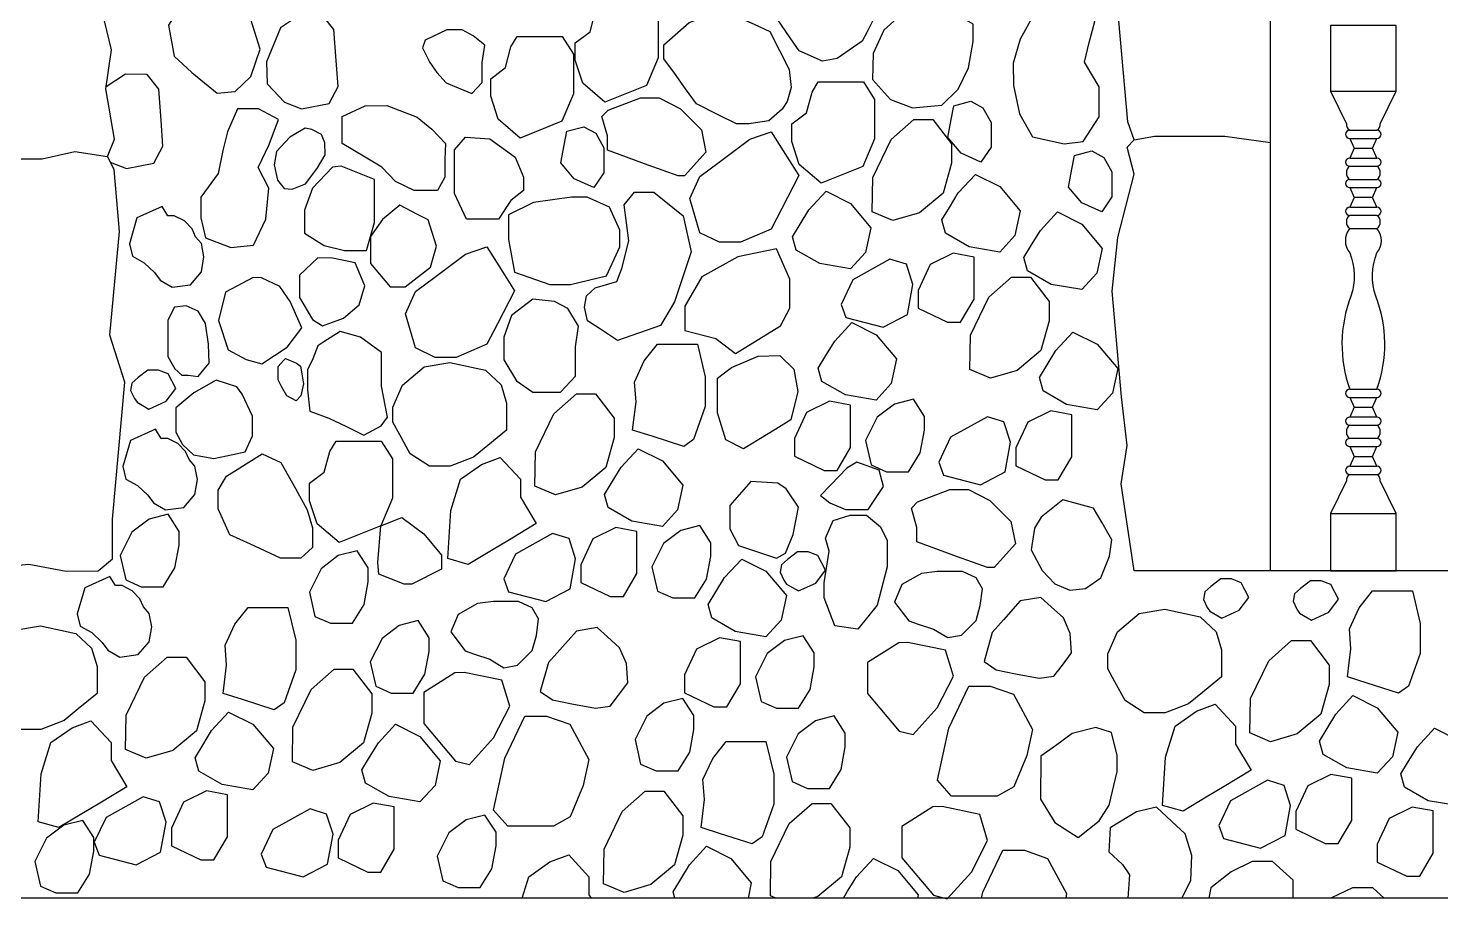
# Model space of a CAD drawing. Header units: millimetres. Extents: x -251401 to 377140, y -30451 to 275830.
# Drawn here: x 12922 to 15512, y -2941 to -1345 of the extents above; entities that cross this region are included whole.
import ezdxf

# ---------------------------------------------------------------- set-up
doc = ezdxf.new("R2010")
doc.units = ezdxf.units.MM
for name, color, linetype in [('0-S1', 1, 'Continuous'), ('0-S3', 3, 'Continuous'), ('0-S8', 8, 'Continuous'), ('A-DOORS', 2, 'Continuous'), ('A-WALL', 4, 'Continuous')]:
    doc.layers.add(name, color=color, linetype=linetype)

# ---------------------------------------------------------------- blocks, each defined once
blk = doc.blocks.new('42h24h24h')
at = {"layer": '0-S1'}
blk.add_lwpolyline([(-31, 255, 0.271162), (-25, 243, 1), (-25, 228), (-17, 210), (-25, 192, 1), (-25, 177, 0.271162), (-31, 165), (-60, 105), (-60, 0), (60, 0), (60, 105), (31, 165, 0.271162), (25, 177, 1), (25, 192), (17, 210), (25, 228, 1), (25, 243, 0.271162), (31, 255, 0.271162), (25, 267, 1), (25, 282), (17, 300), (25, 318, 1), (25, 333, 0.178343), (22.9, 503.8, -0.1837), (25, 583, 0.355556), (25, 628, 0.271162), (31, 640, 0.271162), (25, 652, 1), (25, 667), (17, 685), (25, 703, 1), (25, 718, 0.271162), (31, 730, 0.271162), (25, 742, 1), (25, 757), (17, 775), (25, 793, 1), (25, 808, 0.271162), (31, 820), (60, 880), (60, 1000), (-60, 1000), (-60, 880), (-31, 820, 0.271162), (-25, 808, 1), (-25, 793), (-17, 775), (-25, 757, 1), (-25, 742, 0.271162), (-31, 730, 0.271162), (-25, 718, 1), (-25, 703), (-17, 685), (-25, 667, 1), (-25, 652, 0.271162), (-31, 640, 0.271162), (-25, 628, 0.355556), (-25, 583, -0.1837), (-22.9, 503.8, 0.178343), (-25, 333, 1), (-25, 318), (-17, 300), (-25, 282, 1), (-25, 267, 0.271162)], format="xyb", close=True, dxfattribs=at)
for points in [[(-60, 880), (60, 880)], [(-25, 808), (25, 808)], [(-25, 793), (25, 793)], [(-25, 757), (25, 757)], [(-17, 775), (17, 775)], [(-25, 742), (25, 742)], [(-25, 718), (25, 718)], [(-25, 703), (25, 703)], [(17, 685), (-17, 685)], [(-25, 667), (25, 667)], [(25, 652), (-25, 652)], [(-25, 628), (25, 628)], [(-25, 333), (25, 333)], [(-25, 318), (25, 318)], [(-17, 300), (17, 300)], [(25, 282), (-25, 282)], [(-25, 267), (25, 267)], [(25, 243), (-25, 243)], [(-25, 228), (25, 228)], [(-17, 210), (17, 210)], [(-25, 192), (25, 192)], [(-25, 177), (25, 177)], [(-60, 105), (60, 105)]]:
    blk.add_lwpolyline(points, dxfattribs=at)
blk = doc.blocks.new('2HH245H')
at = {"layer": '0-S8', "color": 8}
for points in [[(4330.3, 1712.7), (4367.8, 1723.2), (4398.1, 1707.6), (4442.8, 1671.4), (4484.7, 1637.6), (4460, 1588.7), (4451.1, 1571.1), (4405.4, 1539.7), (4378.4, 1534.8), (4335.5, 1553.8), (4319, 1577.7), (4295, 1612.3), (4295, 1632.8), (4307.9, 1658.5)], [(3202.5, 1637.6), (3179.4, 1601), (3189.7, 1543.9), (3221.8, 1513.7), (3268.7, 1475.8), (3301.5, 1479), (3330.4, 1506.6), (3347.1, 1556.7), (3327.2, 1620.9), (3301.5, 1661.4), (3248.8, 1670.4), (3234.7, 1670.4)], [(3973.7, 1645.8), (4056.4, 1645.8), (4077.1, 1613.3), (4077.1, 1541), (4055.7, 1490.4), (3979.1, 1459.8), (3939, 1494.1), (3925.1, 1536.3), (3925.1, 1568.4), (3952.1, 1588.8), (3962.3, 1626.7)], [(4546.7, 1641.5), (4490.5, 1591.6), (4471.1, 1549), (4470.3, 1501.1), (4502.9, 1464.7), (4543.1, 1449.2), (4597.3, 1453.9), (4626.8, 1483.3), (4646.1, 1522.7), (4654.6, 1570.7), (4654.6, 1602.4), (4621.3, 1621.8), (4577.2, 1635.7)], [(3421.1, 1620), (3384.5, 1596.1), (3358.9, 1533.4), (3360, 1492.9), (3392, 1459.8), (3423.3, 1447.3), (3473.5, 1457), (3490.1, 1488.3), (3486.7, 1536.2), (3482.1, 1592.6), (3461, 1619.4)], [(4134, 1605.5), (4167.4, 1617.9), (4215.7, 1619.1), (4252.9, 1602.4), (4282, 1589.3), (4299.3, 1554.1), (4317.3, 1519.5), (4321, 1486.7), (4313.6, 1460.7), (4304.3, 1446.5), (4280.1, 1425.4), (4243, 1419.8), (4220.7, 1419.8), (4187.2, 1436.6), (4147.1, 1456.6), (4127.2, 1484.2), (4106.7, 1512.6), (4087.7, 1538.9), (4087.7, 1564.6)], [(4852, 1631.4), (4765.6, 1620.6), (4740.7, 1575.2), (4727.8, 1531), (4728.8, 1490), (4739.6, 1438.1), (4763.4, 1396.1), (4821.7, 1383.1), (4856.3, 1387.4), (4885.5, 1432.8), (4885.5, 1487.8), (4858.5, 1533.1), (4867.1, 1568.8), (4877.9, 1607.6)], [(3735.4, 1475.2), (3754.5, 1495.6), (3754.5, 1532.5), (3759, 1564.3), (3738, 1581.4), (3717.6, 1592.3), (3689.8, 1592.3), (3650, 1573.5), (3645.1, 1559.2), (3658.1, 1532.4), (3671.1, 1513.7), (3688.5, 1494.9)], [(3818.4, 1579.8), (3901.1, 1579.8), (3921.8, 1547.4), (3921.8, 1475.1), (3900.5, 1424.5), (3823.9, 1393.8), (3783.7, 1428.1), (3769.9, 1470.4), (3769.9, 1502.5), (3796.9, 1522.9), (3807.1, 1560.8)], [(4370.5, 1497.1), (4453.2, 1497.1), (4473.9, 1464.7), (4473.9, 1392.3), (4452.5, 1341.7), (4375.9, 1311.1), (4335.8, 1345.4), (4322, 1387.7), (4322, 1419.8), (4348.9, 1440.2), (4359.2, 1478.1)], [(3539.8, 1453.1), (3579.7, 1453.6), (3634.9, 1432), (3662.2, 1409.9), (3687.2, 1383.7), (3686.1, 1354.7), (3686.1, 1322.3), (3672.4, 1297.3), (3629.8, 1297.3), (3595.6, 1313.8), (3570.6, 1340.5), (3539.8, 1358.7), (3497.6, 1383.7), (3497.6, 1411), (3497.6, 1433.2)], [(3985.5, 1444.6), (4044.5, 1467.4), (4078.6, 1467.4), (4117.7, 1447.4), (4156.2, 1409), (4164.7, 1367.8), (4125.6, 1324.4), (4113.5, 1324.4), (4058.7, 1344.3), (3984, 1371.5), (3984, 1397.7), (3974, 1433.2)], [(4650.6, 1461.1), (4672.6, 1449.1), (4687.3, 1422.4), (4687.3, 1376.8), (4668.9, 1349.6), (4632.8, 1365.8), (4608.1, 1394.6), (4614.4, 1427.6), (4619.2, 1452.8)], [(3270.2, 1328.7), (3238.7, 1285.1), (3238.7, 1247.2), (3246.8, 1210.9), (3293.6, 1193.1), (3334.8, 1197.1), (3357.4, 1244.8), (3363.1, 1302.1), (3343.7, 1340), (3363.9, 1382), (3380.9, 1428), (3344.5, 1447.4), (3305.7, 1447.4), (3287.2, 1405.4), (3279.1, 1370.7)], [(4470.6, 1321.4), (4504.1, 1390.9), (4545.9, 1427.9), (4580.4, 1427.9), (4615, 1382.9), (4615, 1347.6), (4599.7, 1292.9), (4556.3, 1256.8), (4507.3, 1242.3), (4469.5, 1258.4)], [(3429.8, 1411.8), (3401.4, 1395.1), (3377.5, 1369.2), (3372.7, 1344.8), (3379.1, 1316.5), (3391.1, 1301), (3405.8, 1300.2), (3430.2, 1309.8), (3441.7, 1324.9), (3452.5, 1338.9), (3466.5, 1363.2), (3466.1, 1385.1), (3459.7, 1400.3), (3441.7, 1409.4)], [(3940.9, 1414.6), (3962.9, 1402.5), (3977.6, 1375.8), (3977.6, 1330.2), (3959.2, 1303), (3923, 1319.2), (3898.4, 1348), (3904.7, 1381), (3909.5, 1406.2)], [(4153.5, 1220.2), (4134.9, 1282.7), (4153.5, 1323.2), (4188.9, 1349.8), (4244.9, 1391.9), (4284.1, 1405.1), (4313.4, 1358.7), (4334.8, 1324.8), (4303.6, 1264.4), (4284.1, 1226.5), (4227.9, 1202.6), (4189.7, 1202.6)], [(3768.2, 1392.3), (3815.1, 1358.5), (3830.2, 1321.8), (3830.2, 1297.3), (3807.1, 1279.3), (3784.1, 1244.7), (3740.9, 1244.7), (3725.7, 1244.7), (3703.4, 1292.2), (3703.4, 1331.8), (3703.4, 1372.2), (3723.6, 1395.2)], [(4871.9, 1370.2), (4893.9, 1358.2), (4908.6, 1331.5), (4908.6, 1285.9), (4890.2, 1258.7), (4854.1, 1274.9), (4829.4, 1303.7), (4835.7, 1336.7), (4840.5, 1361.9)], [(3480.1, 1340.1), (3443.1, 1301.7), (3428.7, 1261.2), (3428.7, 1219.3), (3464.9, 1196.8), (3501.8, 1187.4), (3542.3, 1187.4), (3556.8, 1238.8), (3556.8, 1288.7), (3556.8, 1317.7), (3496, 1342.3)], [(4658.6, 1327), (4703.2, 1304.7), (4740.6, 1260.2), (4731, 1214.9), (4703.2, 1184.7), (4647, 1194.4), (4603.7, 1219.1), (4597, 1243.5), (4611.2, 1266.6), (4627.3, 1293.1)], [(4384.8, 1296.2), (4429.4, 1273.9), (4466.8, 1229.4), (4457.2, 1184), (4429.4, 1153.8), (4373.2, 1163.5), (4329.9, 1188.3), (4323.2, 1212.6), (4337.4, 1235.8), (4353.5, 1262.2)], [(3603.2, 1270.6), (3571.3, 1244.6), (3549.6, 1213.1), (3549.6, 1163.5), (3585.8, 1120.8), (3613.3, 1120.8), (3659.6, 1157), (3670.5, 1195.4), (3655.3, 1243.9), (3635.7, 1253.3)], [(3848.2, 1275.5), (3802.8, 1253.2), (3802.8, 1207.9), (3813.6, 1148.1), (3878.5, 1125.1), (3916, 1125.1), (3982.2, 1140.9), (4006.7, 1194.2), (4006.7, 1225.1), (3988, 1266.9), (3946.9, 1285.6), (3918.1, 1285.6)], [(3941.9, 1083.8), (3945.4, 1104.4), (3961.7, 1119.3), (4001.5, 1131), (4010.4, 1154.8), (4023.2, 1205.2), (4014.7, 1271), (4033.5, 1294.8), (4069.2, 1294.8), (4122.6, 1251.1), (4137.3, 1184.8), (4107.2, 1093.4), (4081.1, 1049.8), (4002.2, 1022.5), (3971, 1043), (3947.3, 1058.5)], [(3167.4, 1268.2), (3121.4, 1247.5), (3107.4, 1199.9), (3113, 1176.9), (3134.3, 1165.1), (3153.4, 1147.2), (3164, 1133.2), (3185.9, 1120.3), (3219.5, 1124.8), (3239.7, 1148.3), (3244.2, 1175.8), (3239.7, 1200.4), (3229, 1212.8), (3222.3, 1227.3), (3208.3, 1241.9), (3189.8, 1251.4), (3178, 1251.4)], [(4809.1, 1258.2), (4853.7, 1235.9), (4891.1, 1191.4), (4881.5, 1146.1), (4853.7, 1115.9), (4797.5, 1125.5), (4754.3, 1150.3), (4747.6, 1174.6), (4761.7, 1197.8), (4777.9, 1224.3)], [(3632.2, 1009.1), (3613.7, 1071.6), (3632.2, 1112.1), (3667.6, 1138.7), (3723.7, 1180.9), (3762.8, 1194), (3792.1, 1147.7), (3813.5, 1113.7), (3782.3, 1053.3), (3762.8, 1015.5), (3706.7, 991.5), (3668.4, 991.5)], [(3452.9, 1174.2), (3419.1, 1142.2), (3419.1, 1101.5), (3443.2, 1060.8), (3461.5, 1049.4), (3499.9, 1063.7), (3528.6, 1087.7), (3538.9, 1122.7), (3521.7, 1165.1), (3479.9, 1173.7)], [(4223, 1175.8), (4157, 1139.3), (4126.2, 1085.5), (4126.2, 1041.1), (4182.8, 1026.1), (4218.7, 998.8), (4301.1, 1049.7), (4318.3, 1081.9), (4318.3, 1135), (4293.9, 1190.8)], [(4501.8, 1171.8), (4433.8, 1134), (4412.3, 1088.7), (4421.2, 1064.8), (4489.3, 1047.1), (4533.9, 1070.4), (4544, 1125.2), (4532.1, 1162.4)], [(4617.7, 1182.5), (4575.5, 1161.7), (4553.5, 1114.5), (4553.5, 1081.8), (4607.7, 1056), (4631.6, 1056), (4656.2, 1098.1), (4656.2, 1146), (4656.2, 1175.6)], [(3334.6, 1138.1), (3283.6, 1111), (3270.7, 1059.3), (3288.8, 1005.1), (3321.7, 987.7), (3350.1, 979.9), (3396.6, 1010.3), (3423.7, 1045.8), (3402.4, 1094.2), (3383.1, 1121.3), (3349.5, 1137.4)], [(4649.6, 1032.4), (4683.1, 1101.9), (4724.9, 1138.8), (4759.5, 1138.8), (4794, 1093.8), (4794, 1058.5), (4778.7, 1003.9), (4735.3, 967.7), (4686.3, 953.3), (4648.5, 969.4)], [(3847, 1098.2), (3808.2, 1068.5), (3794, 1028.6), (3794, 987), (3817.4, 948.8), (3847, 927.7), (3897.8, 927.7), (3925.2, 957.4), (3925.2, 1011), (3930.9, 1048.6), (3911.5, 1081.1), (3886.9, 1094.2)], [(3190, 1083.5), (3178, 1059.6), (3178, 1029.2), (3178, 993.4), (3190.6, 970.8), (3203.7, 958.8), (3215, 958.8), (3233.5, 956.5), (3241.3, 966), (3253.6, 981.2), (3252.6, 1015.5), (3247.2, 1053.6), (3233.5, 1076.3), (3211.4, 1085.8)], [(3444, 988.8), (3434.3, 968.7), (3434.3, 931.8), (3438.2, 893), (3473.2, 880.1), (3505.6, 864.6), (3537.5, 849.2), (3569, 865.9), (3580.7, 882), (3569.7, 939), (3569.7, 963.6), (3569.7, 1000.4), (3531.5, 1028.9), (3493.9, 1039.3), (3464.1, 1019.8), (3453, 1012.6)], [(4432, 1055.5), (4476.6, 1033.2), (4514, 988.7), (4504.4, 943.4), (4476.6, 913.1), (4420.4, 922.8), (4377.2, 947.6), (4370.5, 971.9), (4384.6, 995.1), (4400.8, 1021.5)], [(4837.6, 1038), (4882.2, 1015.7), (4919.6, 971.2), (4910, 925.8), (4882.2, 895.6), (4826, 905.3), (4782.7, 930), (4776.1, 954.4), (4790.2, 977.6), (4806.4, 1004)], [(4036.4, 909.9), (4033.6, 946.4), (4051.5, 985.1), (4075.9, 1015.9), (4103.1, 1015.9), (4149, 1015.9), (4163.3, 955.8), (4163.3, 901.3), (4141.8, 841.1), (4123.9, 828.2), (4065.8, 846.9), (4030.1, 858.3)], [(3413.8, 981.2), (3421.2, 975.5), (3423.7, 961.4), (3427, 943.2), (3422.1, 920.8), (3413.5, 911.6), (3395.9, 921.1), (3387.3, 937.1), (3380.2, 950.2), (3380.2, 974.8), (3390.2, 985.7), (3393.8, 989.7)], [(4201.1, 840.5), (4185.5, 890.1), (4185.5, 920.4), (4185.5, 953.5), (4211.5, 973.2), (4260.2, 993.6), (4300.3, 995.1), (4325.7, 969.7), (4333.4, 928.9), (4320, 876.8), (4292.6, 859.9), (4233.6, 823.6)], [(3143.2, 896.5), (3175.1, 911.1), (3192.7, 934.6), (3178.8, 961.5), (3160.8, 968.3), (3141.3, 968.3), (3123.4, 954.4), (3112.2, 944.5), (3109.7, 930.9), (3116.6, 916.4), (3121.5, 909.2)], [(3608.3, 940.8), (3648.2, 974.2), (3695.2, 982.1), (3760.2, 968.4), (3789.1, 941), (3799.2, 907.8), (3799.2, 858), (3764.5, 829.8), (3738.5, 808.7), (3695.9, 792.3), (3657.6, 792.3), (3622.2, 814.6), (3603.4, 849.3), (3590.6, 873), (3590.6, 900.5)], [(3225.8, 926.4), (3192.9, 898.8), (3192.9, 854.5), (3205, 831.6), (3225.1, 812.8), (3262.1, 806.1), (3297.1, 813.5), (3319.5, 818.3), (3333.3, 847.8), (3333.3, 884), (3314.5, 924.3), (3304.4, 937.8), (3266.8, 949.9)], [(3852.2, 818.3), (3885.7, 887.8), (3927.5, 924.8), (3962.1, 924.8), (3996.6, 879.8), (3996.6, 844.5), (3981.3, 789.9), (3937.9, 753.7), (3888.9, 739.3), (3851.1, 755.3)], [(4391.2, 911), (4349, 890.2), (4326.9, 843), (4326.9, 810.2), (4381.1, 784.4), (4405, 784.4), (4429.6, 826.6), (4429.6, 874.5), (4429.6, 904.1)], [(4510.3, 906), (4478.8, 882), (4457.4, 839.2), (4467.5, 794.5), (4495.8, 781.9), (4536.1, 781.9), (4557.6, 816.6), (4565.1, 858.1), (4565.1, 883.3), (4545, 914.8)], [(4680.8, 882.8), (4612.8, 845), (4591.4, 799.6), (4600.2, 775.7), (4668.3, 758.1), (4713, 781.4), (4723, 836.2), (4711.1, 873.3)], [(4796.8, 893.5), (4754.5, 872.7), (4732.5, 825.5), (4732.5, 792.7), (4786.7, 766.9), (4810.6, 766.9), (4835.2, 809.1), (4835.2, 856.9), (4835.2, 886.5)], [(3155.3, 859.8), (3109.4, 839.1), (3095.3, 791.5), (3100.9, 768.5), (3122.2, 756.7), (3141.3, 738.8), (3152, 724.8), (3173.8, 711.9), (3207.5, 716.4), (3227.7, 739.9), (3232.1, 767.4), (3227.7, 792), (3217, 804.4), (3210.3, 818.9), (3196.3, 833.5), (3177.8, 843), (3166, 843)], [(3486.5, 838.1), (3569.2, 838.1), (3589.8, 805.7), (3589.8, 733.3), (3568.5, 682.7), (3491.9, 652.1), (3451.8, 686.4), (3437.9, 728.7), (3437.9, 760.7), (3464.9, 781.1), (3475.1, 819.1)], [(3285.7, 773.8), (3350.9, 814.7), (3385.2, 798.6), (3412, 750.9), (3433.5, 712), (3443, 679), (3443, 642.8), (3422.1, 623.3), (3384.5, 623.3), (3329.4, 648.8), (3291.5, 666.4), (3270.2, 714), (3270.2, 748.2)], [(3691.1, 622.6), (3696.7, 711), (3714.4, 768), (3753, 795.3), (3787.5, 808.2), (3824.5, 768), (3824.5, 735.1), (3853.4, 686.9), (3804.2, 657.3), (3771.2, 637.5), (3728.8, 612)], [(4040.2, 823.9), (4084.8, 801.7), (4122.2, 757.1), (4112.6, 711.8), (4084.8, 681.6), (4028.6, 691.3), (3985.3, 716), (3978.7, 740.4), (3992.8, 763.5), (4009, 790)], [(4391.6, 724.6), (4420.3, 712.8), (4462, 712.8), (4490.1, 755), (4482.3, 784.9), (4441.1, 799.5), (4423.1, 788.2), (4393.8, 757.8), (4374.7, 738)], [(4247.1, 763.7), (4208.2, 719.8), (4208.2, 677.2), (4224.5, 646.5), (4294.1, 623.4), (4310.4, 632.8), (4324.8, 666.6), (4334.2, 716.7), (4311.6, 750.5), (4296.6, 761.2)], [(4552.8, 726.4), (4611.7, 749.1), (4645.9, 749.1), (4685, 729.2), (4723.5, 690.8), (4732, 649.6), (4692.9, 606.2), (4680.8, 606.2), (4626, 626.1), (4551.3, 653.2), (4551.3, 679.4), (4541.3, 715)], [(4818.7, 730.6), (4779.5, 698.3), (4767.1, 678.4), (4760.9, 638.6), (4780.9, 600.8), (4804.2, 576.1), (4831.7, 564.4), (4860.6, 567.8), (4888.8, 587.1), (4904.6, 626.9), (4908.7, 657.1), (4890.8, 688), (4875.3, 714.9)], [(3143.6, 695), (3112.1, 671.1), (3090.7, 628.3), (3100.8, 583.6), (3129.2, 571), (3169.5, 571), (3190.9, 605.6), (3198.5, 647.2), (3198.5, 672.3), (3178.3, 703.8)], [(4383.9, 659.9), (4398, 692.4), (4429.3, 702.3), (4458.8, 702.3), (4484.9, 680.9), (4496.8, 655.7), (4496.8, 607.4), (4478.8, 537.1), (4443.4, 493.1), (4401, 499.1), (4381.3, 550.8), (4381.3, 578.1), (4390.7, 636.3)], [(3563.2, 615.2), (3568.5, 682.7), (3607.1, 698.2), (3647.6, 668.2), (3679.7, 628.9), (3679.7, 603.2), (3625.1, 575.9), (3611.4, 575.9), (3564.8, 594.3)], [(3999.4, 679.4), (3957.1, 658.6), (3935.1, 611.4), (3935.1, 578.7), (3989.3, 552.9), (4013.2, 552.9), (4037.8, 595.1), (4037.8, 642.9), (4037.8, 672.5)], [(4118.5, 674.4), (4087, 650.5), (4065.6, 607.7), (4075.7, 563), (4104, 550.4), (4144.3, 550.4), (4165.8, 585), (4173.3, 626.6), (4173.3, 651.8), (4153.2, 683.2)], [(3883.4, 668.7), (3815.4, 630.9), (3794, 585.6), (3802.8, 561.7), (3870.9, 544), (3915.6, 567.4), (3925.6, 622.1), (3913.7, 659.3)], [(3490.5, 628.1), (3459, 604.1), (3437.6, 561.3), (3447.7, 516.6), (3476, 504), (3516.3, 504), (3537.8, 538.7), (3545.3, 580.2), (3545.3, 605.4), (3525.2, 636.9)], [(4230.2, 621.7), (4274.7, 599.5), (4312.1, 554.9), (4302.6, 509.6), (4274.7, 479.4), (4218.5, 489.1), (4175.3, 513.8), (4168.6, 538.2), (4182.8, 561.4), (4198.9, 587.8)], [(4334.3, 563.2), (4366.2, 577.7), (4383.8, 601.2), (4369.9, 628.2), (4351.9, 635), (4332.4, 635), (4314.4, 621), (4303.3, 611.1), (4300.8, 597.5), (4307.6, 583), (4312.6, 575.9)], [(4559.7, 595), (4524, 574.8), (4510.5, 543), (4536.6, 508.4), (4553.9, 502.6), (4581.9, 493.3), (4607.9, 477.6), (4632.9, 482.4), (4659.9, 509.3), (4667.6, 536.3), (4671.4, 567.1), (4659.9, 587.3), (4634.8, 598.9), (4588.6, 598.9)], [(3071.6, 589.9), (3025.6, 569.2), (3011.6, 521.5), (3017.2, 498.6), (3038.5, 486.8), (3057.6, 468.9), (3068.2, 454.9), (3090.1, 442), (3123.7, 446.5), (3143.9, 470), (3148.4, 497.5), (3143.9, 522.1), (3133.3, 534.4), (3126.6, 549), (3112.5, 563.6), (3094, 573.1), (3082.3, 573.1)], [(5110.5, 513.4), (5142.4, 527.9), (5160, 551.5), (5146.1, 578.4), (5128.1, 585.2), (5108.6, 585.2), (5090.6, 571.3), (5079.5, 561.4), (5077, 547.8), (5083.8, 533.2), (5088.8, 526.1)], [(5274.7, 509.9), (5306.6, 524.5), (5324.3, 548), (5310.3, 574.9), (5292.4, 581.7), (5272.9, 581.7), (5254.9, 567.8), (5243.7, 557.9), (5241.3, 544.3), (5248.1, 529.8), (5253, 522.6)], [(4741, 544.9), (4710.1, 510.2), (4689.4, 486.9), (4674.5, 434.1), (4696.7, 418.7), (4732.3, 411), (4775.7, 403.3), (4802.6, 407.2), (4818.1, 427.4), (4835.1, 449.7), (4832.5, 485.2), (4820, 514.1), (4797.8, 534.3), (4778.9, 551.5)], [(5347.3, 457.4), (5344.4, 493.9), (5362.3, 532.6), (5386.7, 563.4), (5413.9, 563.4), (5459.8, 563.4), (5474.2, 503.3), (5474.2, 448.8), (5452.6, 388.6), (5434.7, 375.7), (5376.7, 394.4), (5340.9, 405.8)], [(3285.7, 427), (3282.9, 463.6), (3300.8, 502.2), (3325.2, 533.1), (3352.4, 533.1), (3398.3, 533.1), (3412.6, 472.9), (3412.6, 418.4), (3391.1, 358.2), (3373.2, 345.3), (3315.1, 364), (3279.4, 375.4)], [(3746, 540), (3710.3, 519.8), (3696.9, 488), (3722.9, 453.3), (3740.2, 447.6), (3768.2, 438.2), (3794.2, 422.5), (3819.2, 427.4), (3846.2, 454.3), (3853.9, 481.3), (3857.8, 512.1), (3846.2, 532.3), (3821.1, 543.9), (3774.9, 543.9)], [(4919.1, 488.3), (4959, 521.7), (5006, 529.6), (5071, 515.9), (5099.9, 488.5), (5110, 455.3), (5110, 405.5), (5075.3, 377.3), (5049.3, 356.2), (5006.7, 339.8), (4968.4, 339.8), (4933, 362.2), (4914.3, 396.8), (4901.4, 420.5), (4901.4, 448)], [(2857.5, 457.9), (2897.5, 491.3), (2944.4, 499.2), (3009.5, 485.5), (3038.3, 458.1), (3048.5, 424.9), (3048.5, 375.1), (3013.8, 346.9), (2987.8, 325.8), (2945.2, 309.4), (2906.9, 309.4), (2871.5, 331.8), (2852.7, 366.4), (2839.9, 390.1), (2839.9, 417.7)], [(3602.2, 500.2), (3570.7, 476.2), (3549.2, 433.4), (3559.3, 388.7), (3587.7, 376.1), (3628, 376.1), (3649.4, 410.7), (3657, 452.3), (3657, 477.5), (3636.8, 509)], [(3927.3, 489.8), (3896.5, 455.2), (3875.7, 431.9), (3860.8, 379.1), (3883, 363.7), (3918.6, 356), (3962, 348.3), (3989, 352.1), (4004.4, 372.4), (4021.4, 394.7), (4018.8, 430.1), (4006.3, 459), (3984.1, 479.2), (3965.2, 496.5)], [(4189.3, 477.2), (4147.1, 456.5), (4125, 409.2), (4125, 376.5), (4179.2, 350.7), (4203.2, 350.7), (4227.7, 392.9), (4227.7, 440.7), (4227.7, 470.3)], [(4308.4, 472.2), (4276.9, 448.3), (4255.5, 405.5), (4265.6, 360.8), (4294, 348.2), (4334.3, 348.2), (4355.7, 382.8), (4363.3, 424.4), (4363.3, 449.6), (4343.1, 481.1)], [(4518.1, 468.4), (4461.1, 432), (4461.1, 375.1), (4519.1, 306.3), (4544.6, 299.8), (4588.8, 348.8), (4618.5, 406.8), (4604, 454.4), (4534.9, 468.9)], [(5163, 365.8), (5196.5, 435.3), (5238.3, 472.3), (5272.9, 472.3), (5307.4, 427.3), (5307.4, 392), (5292.2, 337.4), (5248.8, 301.2), (5199.7, 286.8), (5162, 302.8)], [(3101.5, 335.5), (3135, 405), (3176.8, 441.9), (3211.3, 441.9), (3245.9, 396.9), (3245.9, 361.6), (3230.6, 307), (3187.2, 270.8), (3138.2, 256.4), (3100.4, 272.4)], [(3407.4, 313.3), (3440.9, 382.8), (3482.7, 419.7), (3517.3, 419.7), (3551.8, 374.7), (3551.8, 339.4), (3536.6, 284.8), (3493.2, 248.6), (3444.1, 234.2), (3406.4, 250.2)], [(3704.5, 413.3), (3647.5, 377), (3647.5, 320), (3705.4, 251.3), (3730.9, 244.8), (3775.1, 293.8), (3804.8, 351.8), (3790.3, 399.4), (3721.2, 413.9)], [(4588.9, 216), (4609.8, 311.9), (4646.4, 388.6), (4685.7, 388.6), (4728.4, 373.8), (4763.3, 309.3), (4752.9, 261.3), (4729.3, 203.8), (4698.8, 187.2), (4635.1, 187.2), (4615, 187.2)], [(4087.7, 357.3), (4056.2, 333.4), (4034.8, 290.6), (4044.9, 245.8), (4073.2, 233.3), (4113.5, 233.3), (4135, 267.9), (4142.5, 309.4), (4142.5, 334.6), (4122.4, 366.1)], [(5351, 371.4), (5395.6, 349.2), (5433, 304.6), (5423.4, 259.3), (5395.6, 229.1), (5339.4, 238.8), (5296.2, 263.5), (5289.5, 287.9), (5303.6, 311), (5319.8, 337.5)], [(3289.5, 341), (3334.1, 318.8), (3371.5, 274.2), (3361.9, 228.9), (3334.1, 198.7), (3277.9, 208.4), (3234.6, 233.1), (3227.9, 257.5), (3242.1, 280.7), (3258.2, 307.1)], [(5001.9, 170.1), (5007.5, 258.5), (5025.2, 315.5), (5063.8, 342.8), (5098.4, 355.7), (5135.3, 315.5), (5135.3, 282.6), (5164.3, 234.4), (5115, 204.8), (5082, 185), (5039.6, 159.5)], [(2940.4, 139.7), (2946, 228.1), (2963.7, 285.1), (3002.3, 312.4), (3036.8, 325.3), (3073.8, 285.1), (3073.8, 252.2), (3102.7, 204), (3053.5, 174.4), (3020.5, 154.6), (2978.1, 129.2)], [(3595.4, 318.8), (3640, 296.6), (3677.4, 252), (3667.9, 206.7), (3640, 176.5), (3583.8, 186.2), (3540.6, 210.9), (3533.9, 235.3), (3548, 258.5), (3564.2, 284.9)], [(3775.2, 161), (3796.1, 256.9), (3832.8, 333.6), (3872, 333.6), (3914.8, 318.8), (3949.6, 254.3), (3939.2, 206.3), (3915.6, 148.8), (3885.1, 132.2), (3821.4, 132.2), (3801.3, 132.2)], [(4365.3, 325.2), (4333.8, 301.3), (4312.4, 258.5), (4322.5, 213.8), (4350.8, 201.2), (4391.1, 201.2), (4412.6, 235.8), (4420.1, 277.4), (4420.1, 302.6), (4400, 334)], [(4778.2, 181.3), (4804.6, 138.7), (4847.2, 110.9), (4885.9, 141.8), (4903.7, 170.4), (4918.4, 232.3), (4918.4, 261.7), (4908.3, 303.5), (4879.7, 312.8), (4836.3, 302), (4805.3, 279.5), (4778.5, 260.1)], [(5500.4, 311.4), (5545, 289.1), (5582.4, 244.6), (5572.8, 199.3), (5545, 169), (5488.8, 178.7), (5445.6, 203.5), (5438.9, 227.8), (5453, 251), (5469.2, 277.5)], [(4162.1, 181.1), (4159.2, 217.6), (4177.1, 256.3), (4201.5, 287.1), (4228.7, 287.1), (4274.6, 287.1), (4289, 227), (4289, 172.5), (4267.5, 112.3), (4249.5, 99.4), (4191.5, 118.1), (4155.7, 129.5)], [(5194.2, 216.2), (5126.2, 178.4), (5104.8, 133.1), (5113.6, 109.2), (5181.7, 91.6), (5226.4, 114.9), (5236.5, 169.6), (5224.5, 206.8)], [(5310.2, 226.9), (5268, 206.2), (5245.9, 158.9), (5245.9, 126.2), (5300.1, 100.4), (5324, 100.4), (5348.6, 142.6), (5348.6, 190.4), (5348.6, 220)], [(3132.7, 185.8), (3064.7, 148.1), (3043.2, 102.7), (3052.1, 78.8), (3120.2, 61.2), (3164.8, 84.5), (3174.9, 139.2), (3163, 176.4)], [(3248.6, 196.5), (3206.4, 175.8), (3184.4, 128.5), (3184.4, 95.8), (3238.6, 70), (3262.5, 70), (3287.1, 112.2), (3287.1, 160), (3287.1, 189.6)], [(3977.8, 89.5), (4011.3, 159), (4053.1, 196), (4087.7, 196), (4122.2, 151), (4122.2, 115.7), (4107, 61.1), (4063.6, 24.9), (4014.5, 10.5), (3976.8, 26.5)], [(3438.7, 163.6), (3370.6, 125.9), (3349.2, 80.5), (3358, 56.6), (3426.1, 39), (3470.8, 62.3), (3480.9, 117.1), (3468.9, 154.2)], [(3554.6, 174.4), (3512.4, 153.6), (3490.3, 106.4), (3490.3, 73.6), (3544.5, 47.8), (3568.5, 47.8), (3593, 90), (3593, 137.8), (3593, 167.4)], [(4580.8, 167.4), (4523.8, 131.1), (4523.8, 74.1), (4581.8, 5.4), (4607.2, -1.2), (4651.4, 47.9), (4681.1, 105.8), (4666.6, 153.5), (4597.5, 168)], [(5459.6, 166.9), (5417.4, 146.1), (5395.3, 98.9), (5395.3, 66.2), (5449.5, 40.3), (5473.4, 40.3), (5498, 82.5), (5498, 130.4), (5498, 160)], [(2987.3, 133.6), (2955.8, 109.7), (2934.4, 66.9), (2944.4, 22.2), (2972.8, 9.6), (3013.1, 9.6), (3034.5, 44.2), (3042.1, 85.8), (3042.1, 111), (3021.9, 142.4)], [(3724.9, 143.5), (3693.4, 119.5), (3671.9, 76.7), (3682, 32), (3710.4, 19.4), (3750.7, 19.4), (3772.1, 54), (3779.7, 95.6), (3779.7, 120.8), (3759.5, 152.3)]]:
    blk.add_lwpolyline(points, close=True, dxfattribs=at)
for points in [[(3072.5, 1349.8), (3102.4, 1337.9), (3152.6, 1347.6), (3169.1, 1378.9), (3165.7, 1426.8), (3161.2, 1483.2), (3140, 1510), (3100.1, 1510.6), (3064.7, 1487.4)], [(4292.9, 0), (4282.7, 4.3), (4283.8, 67.3), (4317.3, 136.8), (4359.1, 173.8), (4393.6, 173.8), (4428.2, 128.8), (4428.2, 93.5), (4412.9, 38.9), (4369.5, 2.7), (4360.3, 0)], [(5037.2, 0), (5053.8, 32.4), (5055.4, 78.3), (5043.3, 117.8), (5019.1, 140.3), (4990.6, 167), (4953.9, 158.1), (4905.5, 129.1), (4903.1, 84.8), (4928.1, 61.4), (4941, 42.9), (4937.9, 0)], [(3827.9, 0), (3840, 39.2), (3878.6, 66.5), (3913.2, 79.4), (3950.1, 39.2), (3950.1, 6.3), (3953.9, 0)], [(4107.5, 0), (4104.3, 11.6), (4118.4, 34.7), (4134.6, 61.2), (4165.8, 95.1), (4210.4, 72.8), (4247.8, 28.3), (4241.8, 0)], [(4670.1, 0), (4672.5, 11), (4709.1, 87.7), (4748.4, 87.7), (4791.1, 72.8), (4826, 8.3), (4824.2, 0)], [(4416.7, 0), (4424.4, 12.5), (4440.5, 39), (4471.8, 72.9), (4516.4, 50.7), (4553.8, 6.1), (4552.5, 0)], [(5241.1, 0), (5241.1, 32.8), (5203.7, 67.2), (5166.2, 67.2), (5127.8, 48.5), (5090.3, 18.6), (5086.8, 0)], [(5408.1, 0), (5387.4, 19), (5349.9, 19), (5311.5, 0.3), (5311.1, 0)]]:
    blk.add_lwpolyline(points, dxfattribs=at)

msp = doc.modelspace()

# ---------------------------------------------------------------- linework, layer by layer
at = {"layer": '0-S3', "color": 3}
msp.add_line((377139.5, -2940.144), (-19812.5, -2940.144), dxfattribs=at)
at = {"layer": 'A-WALL'}
msp.add_lwpolyline([(10000, 959.856), (10400, 959.856), (10400, 159.856), (17600, 159.856), (17600, 959.856), (18000, 959.856), (18000, -2940.144), (10000, -2940.144)], close=True, dxfattribs=at)
msp.add_lwpolyline([(15200, -340.144, -0.375), (16000, -340.144), (16000, -2340.144), (15200, -2340.144)], format="xyb", close=True, dxfattribs=at)
at = {"layer": 'A-WALL', "color": 1}
for points in [[(12800, -1581.064), (12868.365, -1584.464), (12947.261, -1584.464), (13007.488, -1571.223), (13067.321, -1580.213), (13080.019, -1548.489), (13064.185, -1456.235), (13074.989, -1384.371), (13062.001, -1331.714), (13075.9, -1225.403), (13078.555, -1004.572), (13067.752, -912.809), (13080.576, -811.345), (13071.384, -764.198), (13052.29, -748.045)], [(14950, -1549.381), (14938.45, -1516.416), (14921.778, -1331.431), (14934.814, -1273.66), (14934.814, -1212.294), (14918.864, -1111.079), (14916.294, -861.375), (14927.275, -782.556), (14932.325, -766.632), (14950, -750.792), (15062.16, -771.086), (15164.431, -761.514), (15200, -761.514)], [(15200, -2340.144), (14950, -2340.144), (14926.216, -2180.168), (14936.824, -2109.948), (14926.693, -2021.136), (14909.531, -1827.026), (14919.685, -1728.674), (14950, -1612.803), (14936.82, -1563.21), (14950, -1549.381), (14986.868, -1543.174), (15115.776, -1543.174), (15200, -1554.451)], [(12800, -2340.144), (12923.25, -2327.578), (12991.657, -2340.656), (13050, -2340.144), (13076.72, -2318.067), (13076.72, -2245.543), (13099.024, -1994.121), (13071.392, -1907.678), (13089.413, -1717.985), (13079.419, -1603.894), (13067.321, -1580.213)]]:
    msp.add_lwpolyline(points, dxfattribs=at)

# ---------------------------------------------------------------- block references
at = {"layer": 'A-DOORS'}
msp.add_blockref('42h24h24h', (15370, -2340.144), dxfattribs=at)
at = {"layer": 'A-WALL'}
msp.add_blockref('2HH245H', (10000, -2940.144), dxfattribs=at)

doc.saveas('drawing.dxf')
